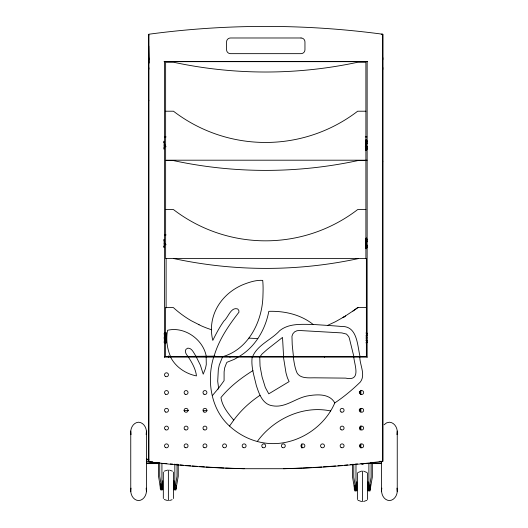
<?xml version="1.0" encoding="UTF-8"?>
<svg xmlns="http://www.w3.org/2000/svg" width="528" height="528" viewBox="0 0 528 528"><rect width="100%" height="100%" fill="white"/><g stroke="black" fill="none" stroke-linecap="round" stroke-linejoin="round"><path stroke-width="0.79" d="M148.777 35.462L148.777 34.69L148.777 461.776L163.04 463.478A936.91 936.91 0 0 0 243.692 468.706L284.117 468.706A936.91 936.91 0 0 0 364.775 463.478L382.813 461.327L382.813 34.241L381.249 34.241M359.317 410.909L359.317 409.273M359.357 392.911L359.363 391.274M148.777 100.888L148.784 100.109M148.744 57.75L148.784 59.71M382.813 67.544L382.813 69.472M166.049 335.247L166.049 334.66M166.049 341.26L166.049 340.672M166.003 339.016C167.495 336.785 164.347 336.56 165.119 334.521M366.498 141.24L365.785 141.002L366.029 140.29L366.749 140.567L366.465 141.253L367.224 141.425M366.683 148.988C366.736 150.896 364.716 148.586 367.224 148.724M366.003 144.045L366.861 142.963L366.881 141.643M366.683 239.527C364.643 239.144 367.085 238.181 367.224 239.791M366.683 247.355C366.742 249.223 364.716 246.992 367.224 247.097M366.003 242.411L366.861 241.336L366.881 240.009M366.016 336.89C366.973 336.488 367.58 334.613 366.498 334.006C365.409 332.706 368.65 334.27 366.062 333.109M366.016 338.95C366.98 339.326 367.62 341.365 366.439 341.84C365.165 343.385 369.296 341.088 366.062 342.731M163.964 147.721L164.525 147.134M164.518 245.54L163.964 246.088M163.944 333.887L166.01 332.772A0.924 0.924 0 0 0 165.323 332.825M164.333 333.887L166.063 333.227M130.753 491.72L130.753 431.079C131.122 426.848 134.02 422.446 138.587 422.209C143.161 422.446 146.058 426.848 146.428 431.079L146.428 491.72C146.058 495.957 143.161 500.353 138.587 500.59C132.647 500.207 129.815 493.37 131.01 488.136M146.17 434.663L146.428 431.079M384.113 424.763L386.569 422.869L389.413 422.209C393.98 422.446 396.878 426.848 397.247 431.079L397.247 491.72C396.878 495.957 393.98 500.353 389.413 500.59C383.467 500.207 380.635 493.37 381.83 488.136M396.99 434.663L397.247 431.079M164.518 147.213L164.525 143.088M252.179 357.113C250.886 366.643 254.186 376.055 256.285 385.348C259.024 393.677 262.522 404.534 272.692 405.814C285.226 408.012 295.225 398.429 306.887 396.046C316.298 394.337 329.446 393.116 334.792 402.923C323.704 428.861 294.611 446.503 266.416 443.243C252.694 441.692 239.653 435.382 229.528 426.05C210.89 409.372 206.428 380.325 213.662 357.113M164.512 245.619L164.525 241.382L163.964 240.874M165.977 339.115L165.152 340.045L165.119 341.392M213.972 356.572C218.691 339.959 228.584 325.591 238.96 312.18L238.801 310.405L237.725 308.979C230.921 306.57 228.202 317.526 223.951 320.965C219.602 327.05 216.11 333.749 212.797 340.402C206.89 316.351 220.77 294.037 242.979 284.665C249.203 282.242 255.974 279.913 262.713 280.388C263.294 286.084 263.089 291.944 262.878 297.693C261.769 322.337 248.114 349.226 223.04 356.572M259.756 357.113L260.053 366.201L262.066 376.893L265.333 387.499L268.778 393.835L289.126 381.592L287.397 377.777L285.998 372.887L283.45 357.113M260.08 356.572L262.053 354.004L267.379 349.298L282.52 337.418L283.589 356.572M252.641 356.572C257.591 344.738 271.478 339.775 279.715 330.667C289.12 323.077 301.851 324.397 313.111 324.443C322.502 325.123 331.94 325.618 341.332 326.456C357.515 325.789 357.232 345.16 360.05 356.572M164.076 141.841L164.241 141.484L163.687 141.227M164.076 240.214L164.241 239.857L163.687 239.6M382.49 162.004L382.813 161.396M367.211 143.22L366.392 144.045L366.392 146.104L367.224 146.956M367.211 241.586L366.392 242.411L366.392 244.477L367.224 245.322M330.627 410.962C303.085 405.082 273.656 418.895 257.314 441.454M212.527 395.399L218.605 388.186L217.708 381.262L218.321 369.6L219.285 365.033L222.453 357.113M229.528 426.05L233.726 420.136C240.867 410.375 249.955 401.986 260.027 395.3M218.282 388.641L217.556 389.624M365.68 147.583L366.036 147.325L365.62 147.167A0.924 0.924 0 0 1 366.036 147.325M365.68 245.949L366.036 245.692L365.62 245.533A0.924 0.924 0 0 1 366.036 245.692M166.063 341.847L165.211 342.263L166.063 342.685M366.412 335.94L366.511 334.488M218.526 388.311L224.083 380.668L224.11 371.851L224.631 367.996L226.558 362.888L227.132 362.221L234.267 359.357L238.128 357.113M165.607 338.989C164.545 339.253 163.977 341.992 165.442 341.827M166.195 339.372L165.449 340.718M365.765 143.563L366.557 142.316M365.805 143.662L366.597 142.87M365.765 241.93L366.557 240.682M365.805 242.029L366.597 241.243M357.826 472.547L361.667 471.095M165.502 333.175L165.304 333.94L166.063 334.066M365.68 142.567C366.445 141.999 365.244 141.332 366.736 141.557A0.924 0.924 0 0 1 366.029 141.656L365.746 141.596M352.915 311.084L357.581 307.586L366.373 307.586M365.805 142.507L366.036 142.824L365.62 142.982A0.924 0.924 0 0 0 366.036 142.824M365.64 240.946C366.61 240.214 365.039 239.771 366.736 239.923A0.924 0.924 0 0 1 366.029 240.029L365.713 239.95M343.094 317.5L358.142 307.586M366.029 241.19L365.62 241.349A0.924 0.924 0 0 0 366.036 241.19L365.805 240.88M366.881 500.293L363.594 501.541M327.598 325.4L335.504 321.684L345.655 315.942M238.993 356.572C255.222 347.107 265.432 329.452 268.811 311.342C284.368 310.834 300.788 314.536 313.111 324.443M164.274 471.161L167.6 470.092M366.175 340.85L366.28 340.263M364.544 463.432L363.343 464.086L361.535 464.086M365.746 148.553L366.029 148.493A0.924 0.924 0 0 1 366.736 148.592L365.66 148.586L365.831 147.662M365.746 246.926L366.029 246.86A0.924 0.924 0 0 1 366.736 246.959L365.66 246.959L365.831 246.028M343.16 317.46L344.177 316.932M367.369 342.514L366.188 343.101M334.792 402.923C343.913 396.851 352.387 389.75 360.248 382.114C365.897 375.065 359.812 364.973 359.799 357.113M165.449 333.208L164.347 333.808L164.34 342.091L165.568 342.764M172.121 499.699L169.528 500.531M163.687 148.995L164.241 148.738L164.076 148.381M163.687 247.368L164.241 247.104L164.076 246.754M366.095 140.263L365.376 140.461L366.062 140.276M366.095 238.636L365.376 238.834L366.062 238.649M365.719 148.975L366.062 148.896M365.719 247.348L366.062 247.262M365.653 148.988L366.366 148.863M366.472 246.398L365.508 246.451L366.557 246.371L366.656 245.784M365.653 247.361L366.366 247.236M165.911 334.554L165.271 334.442A0.924 0.924 0 0 0 165.97 334.541M366.181 139.854L365.99 139.887A0.924 0.924 0 0 1 366.676 139.946L366.181 139.854L366.26 141.689M344.48 465.194L347.721 464.864M350.156 464.62L352.592 464.376M355.021 464.132L357.456 463.888M323.36 466.897L328.231 466.514M329.861 466.389L335.544 465.947M337.986 465.755L342.045 465.439M303.013 468.052L311.969 467.551M313.592 467.458L321.73 467.009M283.463 468.706L302.201 468.079M366.366 141.286L365.653 141.161M366.366 239.653L365.653 239.527M366.241 238.214L366.26 240.055M165.739 343.187L165.739 341.345M366.181 150.302L366.683 150.203A0.924 0.924 0 0 1 365.983 150.262L366.26 148.46M366.181 248.668L366.683 248.576A0.924 0.924 0 0 1 365.983 248.629L366.26 246.833M173.943 356.572L215.061 356.136M382.859 57.75L382.813 59.71M164.036 61.67L367.561 61.67M148.784 68.356L148.784 69.472M165.634 111.21L173.468 111.21A151.345 151.345 0 0 0 357.667 111.21L365.897 111.21M164.459 136.917L166.102 136.917M365.264 136.917L366.914 136.917M365.732 140.765L367.184 140.765M163.931 142.157L164.36 142.256L163.918 142.256M365.508 142.072L366.458 142.118M365.508 142.217L366.458 142.217M164.129 145.114L165.376 145.114M365.706 145.075L366.392 145.075M164.459 146.718L166.102 146.718M365.264 146.718L366.914 146.718M163.918 147.972L164.36 148.064M365.508 147.932L366.458 147.932M365.508 148.084L366.557 147.998L366.656 147.418M365.732 149.384L367.184 149.384M367.138 160.195L165.634 160.195L165.634 62.218L173.468 62.218A438.682 438.682 0 0 0 357.859 62.218L365.897 62.218L365.897 160.195M165.634 209.576L173.468 209.576A151.345 151.345 0 0 0 357.667 209.576L365.897 209.576M164.459 234.914L166.102 234.914M365.732 239.138L367.184 239.138M164.327 240.478L163.918 240.623M365.508 240.438L366.458 240.491M365.508 240.59L366.458 240.59M365.706 243.441L366.392 243.441M164.129 243.481L165.376 243.481M164.459 244.708L166.102 244.708M365.508 246.299L366.458 246.299M163.918 246.338L164.36 246.338M163.937 246.49L164.327 246.49M365.732 247.751L367.184 247.751M164.485 332.864L166.135 332.864M164.822 333.65L166.267 333.65M366.419 333.61L366.808 333.61M165.574 334.95L165.964 334.95M165.541 335.003L165.964 335.003M165.541 335.102L165.983 335.102M163.944 337.96L166.003 337.96M366.016 337.92L367.29 337.92M165.541 340.811L165.983 340.811M165.964 340.91L165.389 340.837L165.35 340.296M165.574 340.963L165.964 340.963M366.419 342.23L366.808 342.23M164.822 342.263L166.267 342.263M164.485 342.659L166.135 342.659M164.459 357.113L367.138 357.113M184.015 410.467L188.476 410.467M203.346 410.467L207.062 410.467M146.342 459.175L148.81 459.175M146.342 459.829L148.81 459.829M379.678 461.327L382.813 461.327L382.813 34.241A877.417 877.417 0 0 0 148.777 34.241L148.777 461.776L152.698 461.776M146.342 461.399L148.81 461.399M379.19 461.399L381.658 461.399M156.618 462.422L157.535 462.422M370.339 462.422L374.194 462.422M146.342 462.97L158.684 462.97M374.253 462.97L381.658 462.97M360.855 463.432L374.194 463.432M146.342 463.624L158.684 463.624M161.977 463.624L166.914 463.624M363.554 463.624L369.316 463.624M371.785 463.624L381.658 463.624M163.924 142.501L164.465 142.824M252.919 370.61C241.151 377.956 229.72 386.661 220.968 397.544C222.11 406.263 228.287 413.569 233.726 420.136M165.739 332.726L165.739 334.567M225.608 468.079L244.345 468.706M248.846 338.118L257.803 338.6M206.078 467.009L214.216 467.458M215.846 467.551L223.984 468.006M185.764 465.439L190.641 465.821M192.265 465.947L197.142 466.33M199.577 466.514L204.455 466.897M170.359 463.888L172.788 464.132M175.223 464.376L178.464 464.699M180.088 464.864L183.335 465.194M361.667 501.58L357.997 500.293M167.6 500.57L164.274 499.501M165.911 341.359L165.271 341.477A0.924 0.924 0 0 1 165.97 341.372M363.594 471.134L367.052 472.547M169.528 470.131L172.471 471.161M165.442 334.085C164.281 333.676 164.287 336.448 165.607 336.923M366.062 141.253L365.719 141.174M366.062 239.626L365.719 239.54M366.062 149.873L365.369 149.688L366.128 149.893M366.062 248.239L365.369 248.054L366.128 248.259M366.188 332.739L367.369 333.326M199.043 324.799L198.673 324.628M165.317 343.088L166.01 343.141A0.924 0.924 0 0 1 165.323 343.088L163.944 342.065M165.449 342.705L164.386 342.164M365.805 146.487L366.597 147.279M365.765 146.586L366.557 147.833M365.805 244.853L366.597 245.645M365.765 244.952L366.557 246.2M166.234 336.448L165.449 335.201M165.403 335.755L166.195 336.547M366.392 339.88L366.511 341.352M188.298 356.572C185.737 354.585 183.434 349.325 187.915 348.124C192.397 348.005 193.849 353.767 196.324 356.572M188.397 357.113C192.06 362.69 195.789 369.349 196.456 375.91C185.698 373.817 175.6 367.026 170.584 357.113M196.37 357.113L200.356 365.119L203.227 374.167L205.504 368.353L206.283 364.485L206.164 357.113M170.584 356.572C166.94 348.447 165.917 339.029 167.561 330.29C184.45 326.159 203.399 339.497 206.303 356.572M366.003 146.131L366.861 147.187L366.881 148.507M366.01 242.339C364.34 244.576 367.726 244.853 366.881 246.88M353.859 356.572L349.404 338.455L348.704 336.58L346.507 334.092L341.821 332.911L299.765 330.515L297.007 330.726L294.637 331.835L292.915 333.729L291.958 336.217L292.228 344.764L293.443 356.572M353.747 357.113C354.743 365.825 361.31 381.559 345.589 378.121L314.008 377.81C307.514 377.876 298.32 378.695 296.155 370.709C294.611 366.326 294.01 361.687 293.304 357.113M366.003 146.157L366.01 143.966M396.99 488.136L397.247 491.72M146.17 488.136L146.428 491.72M130.753 431.079L131.01 434.663M148.784 67.544L148.804 68.356M148.777 45.995L149.153 63.063M381.572 461.399L381.572 491.72M372.319 463.432L372.319 477.2L370.24 489.133A7.478 5.603 0 0 0 370.042 489.878A5.181 2.93 0 0 0 369.976 490.354M371.098 463.432L371.098 477.2L369.065 489.232A10.23 7.663 0 0 0 368.947 489.839L368.92 489.977A6.758 3.821 0 0 0 368.887 490.347M370.577 484.882L370.577 489.548M369.976 488.36L369.976 490.974L368.887 490.974L368.887 463.432M368.102 481.747L368.102 490.934M367.488 473.121L367.488 499.561M367.138 357.298L367.138 61.433L164.459 61.433L164.459 357.245M366.656 142.316L366.656 142.732M366.656 240.682L366.656 241.105M366.28 335.161L366.28 335.577M366.181 335.161L366.181 335.617M366.181 340.223L366.181 340.679M365.897 258.568L365.897 160.591L357.859 160.591A438.682 438.682 0 0 1 173.468 160.591L165.634 160.591L165.634 258.568L366.373 258.595L366.373 356.572L165.548 356.572L165.548 307.586L173.382 307.586A102.703 102.703 0 0 0 191.314 320.767L201.247 325.822A102.703 102.703 0 0 0 211.662 329.769M365.726 143.629L365.726 146.52M365.726 241.996L365.726 244.893M365.706 143.702L365.706 146.447M365.706 242.068L365.706 244.814M362.439 463.432L362.439 464.086M362.439 471.082L362.439 501.6M360.868 390.284L360.868 394.403M360.868 408.428L360.868 411.721M360.868 425.746L360.868 429.865M360.868 443.883L360.868 448.008M360.017 391.327L360.017 393.789M360.017 408.553L360.017 411.833M360.017 426.598L360.017 429.884M360.017 444.649L360.017 447.11M357.383 473.121L357.383 499.561M356.77 481.747L356.77 490.934M355.984 464.244L355.984 490.974L354.902 490.974L354.902 488.849M354.301 485.496L354.301 489.548M353.78 464.244L353.78 477.2L355.813 489.232A10.23 7.663 0 0 1 355.931 489.839L355.958 489.977A6.758 3.821 0 0 1 355.984 490.347M352.559 464.244L352.559 477.2L354.631 489.133A7.478 5.603 0 0 1 354.836 489.878A5.181 2.93 0 0 1 354.902 490.354M301.844 443.929L301.844 448.021M178.253 464.858L178.253 476.197L176.18 488.123A7.478 5.603 0 0 0 175.976 488.869A5.181 2.93 0 0 0 175.91 489.344M177.032 464.046L177.032 476.197L174.999 488.222A10.23 7.663 0 0 0 174.88 488.829L174.854 488.968A6.758 3.821 0 0 0 174.827 489.337M176.51 485.549L176.51 488.539M175.91 488.05L175.91 489.964L174.827 489.964L174.827 464.046M174.042 480.737L174.042 489.925M173.428 472.111L173.428 498.551M168.755 355.799L168.755 357.443M168.373 470.072L168.373 500.59M166.109 258.595L166.109 307.877M165.35 335.201L165.35 335.617M164.122 143.015L164.122 147.213M164.122 241.382L164.122 245.579M163.324 472.111L163.324 498.551M162.71 480.737L162.71 489.925M161.924 463.234L161.924 489.964L160.835 489.964L160.835 488.684M160.235 483.793L160.235 488.539M159.713 462.422L159.713 476.197L161.746 488.222A10.23 7.663 0 0 1 161.865 488.829L161.891 488.968A6.758 3.821 0 0 1 161.924 489.337M158.492 462.422L158.492 476.197L160.571 488.123A7.478 5.603 0 0 1 160.769 488.869A5.181 2.93 0 0 1 160.835 489.344M358.334 258.595A438.682 438.682 0 0 1 173.943 258.595M230.023 357.258A3.92 3.92 0 0 1 229.634 356.308M324.826 356.294A3.934 3.934 0 0 1 324.436 357.238M366.049 238.24L365.99 238.26A0.924 0.924 0 0 1 366.676 238.313L366.049 238.24M301.033 37.983L230.492 37.983A3.92 3.92 0 0 0 226.571 41.903L226.571 49.738A3.92 3.92 0 0 0 230.492 53.658L301.033 53.658A3.92 3.92 0 0 0 304.953 49.738L304.953 41.903A3.92 3.92 0 0 0 301.033 37.983M165.502 376.451A1.96 1.96 0 0 0 168.445 374.748A1.96 1.96 0 0 0 165.502 373.052A1.96 1.96 0 0 0 165.502 376.451M165.502 394.218A1.96 1.96 0 0 0 168.445 392.522A1.96 1.96 0 0 0 165.502 390.826A1.96 1.96 0 0 0 165.502 394.218M185.097 394.218A1.96 1.96 0 0 0 188.041 392.522A1.96 1.96 0 0 0 185.097 390.826A1.96 1.96 0 0 0 185.097 394.218M203.966 394.218A1.96 1.96 0 0 0 206.903 392.522A1.96 1.96 0 0 0 203.966 390.826A1.96 1.96 0 0 0 203.966 394.218M165.502 411.992A1.96 1.96 0 0 0 168.445 410.296A1.96 1.96 0 0 0 165.502 408.599A1.96 1.96 0 0 0 165.502 411.992M184.694 411.682A1.96 1.96 0 0 0 187.975 410.804A1.96 1.96 0 0 0 185.572 408.401A1.96 1.96 0 0 0 184.694 411.682M203.966 411.992A1.96 1.96 0 0 0 206.903 410.296A1.96 1.96 0 0 0 203.966 408.599A1.96 1.96 0 0 0 203.966 411.992M165.502 429.766A1.96 1.96 0 0 0 168.445 428.069A1.96 1.96 0 0 0 165.502 426.373A1.96 1.96 0 0 0 165.502 429.766M185.097 429.766A1.96 1.96 0 0 0 188.041 428.069A1.96 1.96 0 0 0 185.097 426.373A1.96 1.96 0 0 0 185.097 429.766M203.966 429.766A1.96 1.96 0 0 0 206.903 428.069A1.96 1.96 0 0 0 203.966 426.373A1.96 1.96 0 0 0 203.966 429.766M360.73 394.218A1.96 1.96 0 0 0 363.667 392.522A1.96 1.96 0 0 0 360.73 390.826A1.96 1.96 0 0 0 360.73 394.218M360.73 411.992A1.96 1.96 0 0 0 363.667 410.296A1.96 1.96 0 0 0 360.73 408.599A1.96 1.96 0 0 0 360.73 411.992M341.134 411.992A1.96 1.96 0 0 0 344.071 410.296A1.96 1.96 0 0 0 341.134 408.599A1.96 1.96 0 0 0 341.134 411.992M341.134 429.766A1.96 1.96 0 0 0 344.071 428.069A1.96 1.96 0 0 0 341.134 426.373A1.96 1.96 0 0 0 341.134 429.766M360.73 429.766A1.96 1.96 0 0 0 363.667 428.069A1.96 1.96 0 0 0 360.73 426.373A1.96 1.96 0 0 0 360.73 429.766M360.73 447.539A1.96 1.96 0 0 0 363.667 445.837A1.96 1.96 0 0 0 360.73 444.14A1.96 1.96 0 0 0 360.73 447.539M341.134 447.539A1.96 1.96 0 0 0 344.071 445.837A1.96 1.96 0 0 0 341.134 444.14A1.96 1.96 0 0 0 341.134 447.539M321.539 447.539A1.96 1.96 0 0 0 324.476 445.837A1.96 1.96 0 0 0 321.539 444.14A1.96 1.96 0 0 0 321.539 447.539M301.943 447.539A1.96 1.96 0 0 0 304.88 445.837A1.96 1.96 0 0 0 301.943 444.14A1.96 1.96 0 0 0 301.943 447.539M203.966 447.539A1.96 1.96 0 0 0 206.903 445.837A1.96 1.96 0 0 0 203.966 444.14A1.96 1.96 0 0 0 203.966 447.539M185.097 447.539A1.96 1.96 0 0 0 188.041 445.837A1.96 1.96 0 0 0 185.097 444.14A1.96 1.96 0 0 0 185.097 447.539M223.562 447.539A1.96 1.96 0 0 0 226.499 445.837A1.96 1.96 0 0 0 223.562 444.14A1.96 1.96 0 0 0 223.562 447.539M243.157 447.539A1.96 1.96 0 0 0 246.094 445.837A1.96 1.96 0 0 0 243.157 444.14A1.96 1.96 0 0 0 243.157 447.539M165.502 447.539A1.96 1.96 0 0 0 168.445 445.837A1.96 1.96 0 0 0 165.502 444.14A1.96 1.96 0 0 0 165.502 447.539M262.753 447.539A1.96 1.96 0 0 0 265.69 445.837A1.96 1.96 0 0 0 262.753 444.14A1.96 1.96 0 0 0 262.753 447.539M282.348 447.539A1.96 1.96 0 0 0 285.285 445.837A1.96 1.96 0 0 0 282.348 444.14A1.96 1.96 0 0 0 282.348 447.539"/></g></svg>
